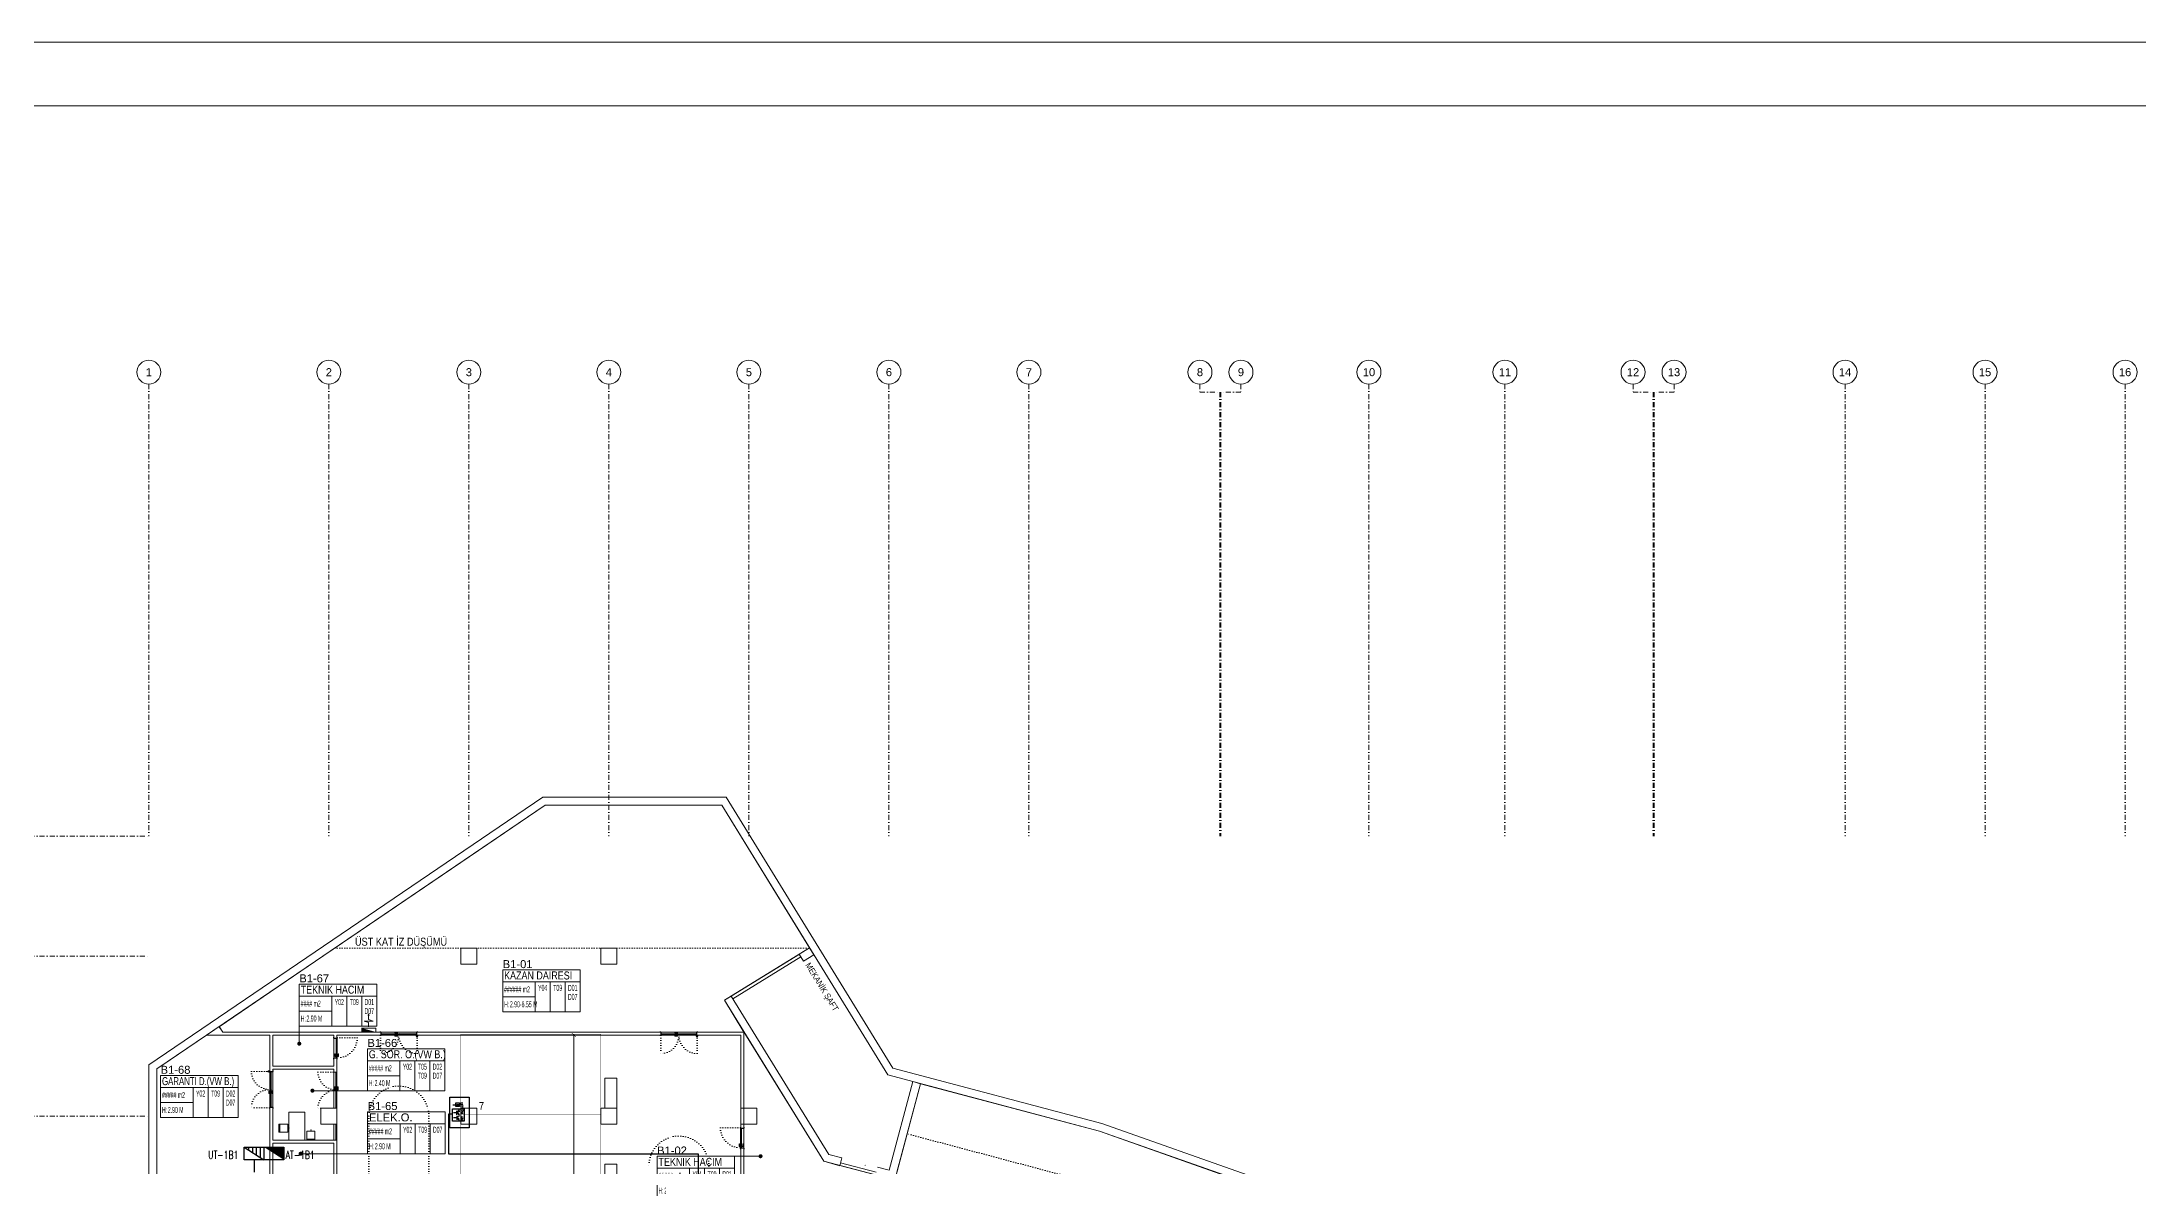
# Model space of a CAD drawing. Header units: metres. Extents: x -13194 to 152406, y -4219 to 19791.
# Drawn here: x 55620 to 66100, y 6980 to 12601 of the extents above; entities that cross this region are included whole.
import ezdxf
from ezdxf.enums import TextEntityAlignment as Align

# ---------------------------------------------------------------- set-up
doc = ezdxf.new("R2010")
doc.units = ezdxf.units.M
doc.header["$LTSCALE"] = 100
doc.header["$MEASUREMENT"] = 0
for name, pattern in [('DASHDOT2', [0.5, 0.25, -0.125, 0, -0.125]), ('DOT2', [0.125, 0, -0.125]), ('DOT5', [0.75, 0, -0.75]), ('HIDDEN', [0.375, 0.25, -0.125])]:
    doc.linetypes.add(name, pattern=pattern)
doc.layers.get('0').update_dxf_attribs({"color": 9, "lineweight": 9})
for name, color, linetype, lineweight in [('00', 9, 'Continuous', 9), ('01', 9, 'Continuous', 9), ('05', 9, 'Continuous', 9), ('05S', 9, 'Continuous', 9), ('06B', 9, 'Continuous', 9), ('06C', 9, 'Continuous', 9), ('06D', 9, 'Continuous', 9), ('09', 9, 'Continuous', 9), ('10', 9, 'Continuous', 9), ('15', 9, 'Continuous', 9), ('20', 9, 'DOT2', 9), ('21', 9, 'Continuous', 9), ('21_mahal200', 9, 'Continuous', 9), ('24', 9, 'DASHDOT2', 9), ('25', 76, 'Continuous', 9), ('30', 41, 'Continuous', 9), ('32-ekipman', 9, 'Continuous', 9), ('40A', 9, 'Continuous', 9), ('E-AYDINLATMA VE PRİZ PANOSU', 7, 'Continuous', 30), ('E-DATA LIFT PRIZI', 7, 'Continuous', 30), ('E-KABLO', 7, 'Continuous', 30), ('E-KOMBİNE ETANŞ PRİZ (2x1 FAZ+4x3 FAZ)', 7, 'Continuous', 30), ('E-LINYE', 7, 'Continuous', 30), ('E-UPS PANOSU', 7, 'Continuous', 30)]:
    doc.layers.add(name, color=color, linetype=linetype, lineweight=lineweight)
doc.styles.add('Arial', font='arial.ttf', dxfattribs={"height": 2.5})
doc.styles.add('E-YAZI', font='txttw.shx')
doc.styles.add('MuuM_TEXT-STANDART', font='ARIALN.TTF')
doc.dimstyles.new('MuuM_DIM200', dxfattribs={"dimscale": 20, "dimtxt": 2, "dimasz": 1, "dimexe": 1, "dimexo": 1, "dimgap": 1, "dimtad": 1, "dimdec": 1, "dimrnd": 0.5, "dimdsep": 46, "dimtxsty": 'MuuM_TEXT-STANDART', "dimblk": 'ARCHTICK', "dimcen": 0, "dimdle": 0.15, "dimclrd": 256, "dimclre": 256, "dimclrt": 256, "dimadec": 0, "dimazin": 0, "dimtfac": 5, "dimtdec": 1, "dimtix": 1, "dimtmove": 2, "dimatfit": 3, "dimldrblk": 'DOT', "dimfxl": 3, "dimfxlon": 1, "dimtolj": 1, "dimlwd": -1, "dimlwe": -1, "dimarcsym": 0})

# ---------------------------------------------------------------- blocks, each defined once
blk = doc.blocks.new('0_aks')
at = {"linetype": 'Continuous'}
blk.add_circle((0, 0), 3, dxfattribs=at)
at = {"style": 'Arial'}
blk.add_attdef('AKS', text='', height=2, dxfattribs=at).set_placement((0, 0), align=Align.MIDDLE_CENTER)
blk = doc.blocks.new('p-akslar_yeni')
at = {"layer": '24'}
for points in [[(6415, 2315), (6415, 55)], [(7315, 2315), (7315, 55)], [(8015, 2315), (8015, 55)], [(8715, 2315), (8715, 55)], [(9415, 2315), (9415, 55)], [(10115, 2315), (10115, 55)], [(10815, 2315), (10815, 55)], [(11670, 2315), (11670, 2275), (11770, 2275), (11770, 55)], [(11875, 2315), (11875, 2275), (11775, 2275), (11775, 55)], [(12515, 2315), (12515, 2315), (12515, 55)], [(13195, 2315), (13195, 55)], [(13835, 2315), (13835, 2275), (13935, 2275), (13935, 55)], [(14040, 2315), (14040, 2275), (13940, 2275), (13940, 55)], [(14895, 2315), (14895, 55)], [(15595, 2315), (15595, 55)], [(16295, 2315), (16295, 55)], [(2312, 55), (6415, 55)], [(2312, -545), (6415, -545)], [(2312, -1345), (6415, -1345)]]:
    blk.add_lwpolyline(points, dxfattribs=at)
at = {"layer": '21', "xscale": 20, "yscale": 20, "zscale": 20}
for p, values in [((6415, 2375), {'AKS': '1'}), ((7315, 2375), {'AKS': '2'}), ((8015, 2375), {'AKS': '3'}), ((8715, 2375), {'AKS': '4'}), ((9415, 2375), {'AKS': '5'}), ((10115, 2375), {'AKS': '6'}), ((10815, 2375), {'AKS': '7'}), ((11670, 2375), {'AKS': '8'}), ((11875, 2375), {'AKS': '9'}), ((12515, 2375), {'AKS': '10'}), ((13195, 2375), {'AKS': '11'}), ((13835, 2375), {'AKS': '12'}), ((14040, 2375), {'AKS': '13'}), ((14895, 2375), {'AKS': '14'}), ((15595, 2375), {'AKS': '15'}), ((16295, 2375), {'AKS': '16'})]:
    blk.add_blockref('0_aks', p, dxfattribs=at).add_auto_attribs(values)
blk = doc.blocks.new('100_AYDINLATMA VE PRİZ PANOSU')
at = {"layer": 'E-AYDINLATMA VE PRİZ PANOSU', "color": 4}
for p, q in [((-3.07, 3.95), (3.07, 3.95)), ((-3.07, 0), (-3.07, 3.95)), ((3.07, 0), (-3.07, 0)), ((3.07, 3.95), (3.07, 0))]:
    blk.add_line(p, q, dxfattribs=at)
blk.add_solid([(3.07, 0), (-3.07, 0), (-3.07, 3.95)], dxfattribs=at)
blk = doc.blocks.new('100_UPS PANOSU')
at = {"layer": 'E-UPS PANOSU', "color": 4}
for p, q in [((-3.07, 3.95), (3.07, 3.95)), ((-3.07, 0), (-3.07, 3.95)), ((3.07, 0), (-3.07, 3.95)), ((3.07, 0), (-3.07, 0)), ((-1.87, 0), (-1.87, 3.18)), ((-0.67, 0), (-0.67, 2.41)), ((0.53, 0), (0.53, 1.63)), ((1.73, 0), (1.73, 0.86)), ((3.07, 3.95), (3.07, 0))]:
    blk.add_line(p, q, dxfattribs=at)
blk = doc.blocks.new('E-KOMBİNE ETANŞ PRİZ (2x1 FAZ+4x3 FAZ)')
at = {"layer": 'E-KOMBİNE ETANŞ PRİZ (2x1 FAZ+4x3 FAZ)', "color": 3}
for p, q in [((-34, 70), (-54, 67)), ((-32, 64), (-47, 52)), ((-28, 60), (-36, 43))]:
    blk.add_line(p, q, dxfattribs=at)
at = {"layer": 'E-KOMBİNE ETANŞ PRİZ (2x1 FAZ+4x3 FAZ)', "color": 4}
for p, q in [((-42, 40), (-2, 40)), ((-23, 51), (-23, 10)), ((49, 46), (9, 46)), ((29, 50), (29, 10))]:
    blk.add_line(p, q, dxfattribs=at)
at = {"layer": 'E-KOMBİNE ETANŞ PRİZ (2x1 FAZ+4x3 FAZ)', "color": 3}
blk.add_lwpolyline([(-61, 116), (61, 116), (61, 0), (-61, 0)], close=True, dxfattribs=at)
at = {"layer": 'E-KOMBİNE ETANŞ PRİZ (2x1 FAZ+4x3 FAZ)', "color": 4, "const_width": 19.2}
for points in [[(-23, 60, 0.414214), (-13, 70)], [(29, 60, 0.414214), (39, 69)]]:
    blk.add_lwpolyline(points, format="xyb", dxfattribs=at)
at = {"layer": 'E-KOMBİNE ETANŞ PRİZ (2x1 FAZ+4x3 FAZ)', "color": 4}
for centre in [(-23, 70), (29, 70)]:
    blk.add_arc(centre, 19.2, 179.2449, 359.2449, dxfattribs=at)
at = {"layer": 'E-KOMBİNE ETANŞ PRİZ (2x1 FAZ+4x3 FAZ)', "color": 1, "style": 'E-YAZI', "width": 0.6}
for s, p in [('2Ad.', (-53, 84)), ('4Ad.', (12, 84))]:
    blk.add_text(s, height=24, dxfattribs=at).set_placement(p)
blk = doc.blocks.new('E-DATA LIFT PRIZI')
at = {"layer": 'E-DATA LIFT PRIZI', "color": 2}
blk.add_line((0, 0), (0, 42), dxfattribs=at)
blk.add_lwpolyline([(-25, 90), (25, 90), (25, 42), (-25, 42)], close=True, dxfattribs=at)
at = {"layer": 'E-DATA LIFT PRIZI', "color": 2, "style": 'E-YAZI', "width": 0.7}
blk.add_text('LIFT', height=30, dxfattribs=at).set_placement((-28, 104))
at = {"layer": 'E-DATA LIFT PRIZI', "color": 2, "style": 'E-YAZI'}
blk.add_text('D', height=25.6, dxfattribs=at).set_placement((-9, 55))
blk = doc.blocks.new('p-kolon_80x80')
blk.add_lwpolyline([(-40, -40), (40, -40), (40, 40), (-40, 40)], close=True)
blk = doc.blocks.new('1.bod.mimari.elk')
at = {"layer": '01'}
for points in [[(5507, -1741), (4752, -1475), (3695, -1194), (2864, 154), (1981, 154), (1695, -40), (1695, -40), (60, -1150), (40, -1164), (40, -1188), (40, -1370), (40, -1370), (40, -1430), (40, -1430), (40, -1850)], [(0, -2945), (0, -1143), (1969, 194), (2886, 194), (3720, -1160), (4764, -1437), (5520, -1704)], [(3252, -591), (3303, -559), (3324, -593), (3273, -625), (3252, -591)], [(3455, -1648), (3374, -1626), (2878, -821), (2912, -800), (2912, -800), (3399, -1592), (3465, -1609)], [(3643, -1656), (3701, -1671), (3819, -1227), (3858, -1238), (3730, -1720), (3633, -1694)], [(3455, -1648), (3465, -1609)]]:
    blk.add_lwpolyline(points, dxfattribs=at)
for p in [(1600, -600), (2300, -600), (900, -1400), (1600, -1400), (2300, -1400), (3000, -1400)]:
    blk.add_blockref('p-kolon_80x80', p, dxfattribs=at)
blk = doc.blocks.new('p-b1 tavan lejant')
at = {"layer": '30'}
for points in [[(58864, -16216), (59303, -16929), (58878, -17191), (58975, -17350), (56370, -17350), (56351, -17323), (56907, -16945), (57981, -16216)], [(56605, -18135), (56040, -18135), (56040, -17534), (56289, -17365), (56605, -17365)], [(56925, -17520), (56925, -17365), (56620, -17365), (56620, -17520)], [(59725, -18610), (59725, -18125), (58960, -18125), (58960, -17365), (56940, -17365), (56940, -18610), (56860, -18610), (56860, -19235), (56940, -19235), (56940, -19315), (56940, -19400), (56860, -19400), (56860, -21000), (57640, -21000), (57640, -20920), (57640, -20920), (57640, -18610), (59660, -18610)], [(59660, -18110), (59660, -18071), (59374, -17996), (58980, -17357), (58975, -17357), (58975, -18110)], [(56620, -17890), (56925, -17890), (56925, -17810), (56860, -17810), (56860, -17730), (56925, -17730), (56925, -17535), (56620, -17535)], [(56925, -18255), (56925, -17905), (56620, -17905), (56620, -18255)]]:
    blk.add_lwpolyline(points, close=True, dxfattribs=at)
blk.add_lwpolyline([(61355, -18058), (60752, -17845), (59858, -17608), (59740, -18051)], dxfattribs=at)
blk = doc.blocks.new('p-işyeri')
at = {"color": 0, "const_width": 2}
blk.add_lwpolyline([(200, 0), (200, 700), (-200, 700), (-200, 0)], close=True, dxfattribs=at)
blk = doc.blocks.new('prf-scr2')
at = {"linetype": 'DOT2', "ltscale": 10}
blk.add_line((0, 0), (0, -1), dxfattribs=at)
for p, q in [((0, 0), (0, 0)), ((0, 0), (0, 0)), ((0, 0), (0, -1)), ((0, 0), (0, 0)), ((0, 0), (0, 0)), ((0, 0), (0, 0)), ((0, 0), (0, 0)), ((0, 0), (0, 0)), ((0, 0), (0, 0)), ((0, 0), (0, 0)), ((0, -1), (0, -1)), ((0, -1), (0, -1)), ((0, -1), (0, -1)), ((0, -1), (0, -1)), ((0, -1), (0, -1)), ((0, -1), (0, -1)), ((0, -1), (0, -1)), ((0, -1), (0, -1))]:
    blk.add_line(p, q)
blk.add_lwpolyline([(0, 0), (0, 0), (0, 0), (0, 0), (0, 0), (0, 0), (0, 0)], close=True)
for points in [[(0, 0), (0, 0), (0, 0), (0, 0), (0, 0), (0, 0), (0, 0), (0, 0), (0, 0), (0, 0), (0, 0), (0, 0), (0, 0), (0, 0), (0, 0), (0, 0), (0, 0), (0, -1), (0, -1), (0, -1), (0, -1), (0, -1), (0, -1), (0, -1), (0, -1), (0, -1), (0, -1), (0, -1), (0, -1), (0, -1), (0, -1), (0, -1), (0, -1), (0, -1), (0, -1), (0, -1), (0, -1), (0, -1), (0, -1), (0, -1), (0, -1), (0, -1), (0, -1), (0, -1), (0, -1), (0, -1), (0, -1), (0, -1), (0, -1), (0, -1), (0, -1), (0, -1), (0, -1), (0, 0), (0, 0), (0, 0), (0, 0), (0, 0), (0, 0), (0, 0), (0, 0), (0, 0), (0, 0), (0, 0), (0, 0), (0, 0), (0, 0), (0, 0), (0, 0), (0, 0), (0, 0)], [(0, 0), (0, 0)]]:
    blk.add_lwpolyline(points)
blk = doc.blocks.new('gr-p-barel kilitli kapı kolu')
at = {"layer": '05S'}
h = blk.add_hatch(color=256, dxfattribs=at)
h.paths.add_polyline_path([(1.3, 0.8), (-1.3, 0.8), (-1.3, 0.7), (1.3, 0.7)])
h.paths.add_polyline_path([(2.75, 0.7), (-2.75, 0.7), (-2.75, 0), (2.75, 0)])
h.paths.add_polyline_path([(-11.7, 4.9), (-11.7, 6.7), (0.9, 6.7), (0.9, 0.8), (-0.9, 0.8), (-0.9, 4.9)])
at = {"flags": 128}
for points in [[(-0.9, 0.8), (-0.9, 4.9), (-11.7, 4.9), (-11.7, 6.7), (0.9, 6.7), (0.9, 0.8)], [(-0.8, 5), (0.8, 6.6)]]:
    blk.add_lwpolyline(points, dxfattribs=at)
blk.add_lwpolyline([(-2.75, 0), (-2.75, 0.7), (2.75, 0.7), (2.75, 0)])
blk.add_lwpolyline([(-1.3, 0.7), (1.3, 0.7), (1.3, 0.8), (-1.3, 0.8)], close=True)
blk = doc.blocks.new('p-de-02')
at = {"layer": '06C'}
blk.add_lwpolyline([(106, -17, 1), (106, -16), (104, -16), (104, -17), (106, -17)], format="xyb", dxfattribs=at)
blk.add_arc((106, -16), 0.5, 233.1301, 126.8699, dxfattribs=at)
at = {"layer": '09'}
for p, q in [((108, -17), (108, -17)), ((108, -17), (108, -17)), ((108, -17), (108, -17)), ((108, -17), (108, -17)), ((108, -17), (108, -17)), ((109, -17), (109, -17)), ((109, -17), (109, -17)), ((109, -17), (109, -17)), ((109, -22), (109, -22)), ((109, -22), (109, -22)), ((110, -22), (110, -22)), ((110, -22), (110, -22)), ((110, -22), (110, -22)), ((110, -22), (110, -22)), ((110, -22), (110, -22)), ((110, -22), (110, -22))]:
    blk.add_line(p, q, dxfattribs=at)
at = {"layer": '10'}
for points in [[(14, -7, -0.414214), (14, -7), (19, -7, -0.414214), (19, -7), (19, -14), (19, -14), (19, -7, 0.414214), (19, -6), (14, -6, 0.414214), (14, -7), (14, -8, 0.414214), (14, -8), (15, -8), (15, -8), (14, -8, -0.414214), (14, -8)], [(19, -10, -0.414214), (19, -9), (20, -9, -0.414214), (21, -10), (21, -16, -0.414214), (20, -16, -0.414214), (20, -16), (20, -15), (19, -15), (19, -24, -0.414214), (19, -24), (14, -24, -0.414214), (14, -24), (14, -23, -0.414214), (14, -23), (15, -23), (15, -23), (14, -23, 0.414214), (14, -23), (14, -24, 0.414214), (14, -24), (19, -24, 0.414214), (19, -24), (19, -15), (20, -15), (20, -16, 0.414214), (20, -16, 0.414214), (20, -16), (20, -10, 0.414214), (20, -10), (19, -10, 0.414214), (19, -10), (19, -11), (19, -11)], [(18, -25), (20, -24), (20, -22), (20, -22), (20, -24), (19, -25, -14.796002)], [(199, -10, 0.414214), (198, -9), (197, -9, 0.414214), (197, -10), (197, -16, 0.414214), (197, -16, 0.414214), (198, -16), (198, -15), (199, -15), (199, -24, 0.414214), (199, -24), (203, -24, 0.414214), (204, -24), (204, -23, 0.414214), (203, -23), (202, -23), (202, -23), (203, -23, -0.414214), (203, -23), (203, -24, -0.414214), (203, -24), (199, -24, -0.414214), (199, -24), (199, -15), (197, -15), (197, -16, -0.414214), (197, -16, -0.414214), (197, -16), (197, -10, -0.414214), (197, -10), (198, -10, -0.414214), (198, -10), (198, -11), (199, -11)], [(199, -25), (198, -24), (198, -22), (198, -22), (198, -24), (199, -25, 14.796002)], [(203, -7, 0.414214), (203, -7), (199, -7, 0.414214), (199, -7), (199, -14), (199, -14), (199, -7, -0.414214), (199, -6), (203, -6, -0.414214), (204, -7), (204, -8, -0.414214), (203, -8), (202, -8), (202, -8), (203, -8, 0.414214), (203, -8)]]:
    blk.add_lwpolyline(points, format="xyb", close=True, dxfattribs=at)
for points in [[(108, -20), (108, -18), (108, -18), (108, -17), (20, -17), (20, -18), (21, -18), (21, -20), (20, -20), (20, -18), (20, -18), (20, -17), (109, -17), (109, -18), (108, -18), (108, -20)], [(108, -18), (108, -20), (109, -20), (109, -22), (20, -22), (20, -20), (21, -20), (21, -18), (21, -18), (21, -20), (20, -20), (20, -21), (108, -21), (108, -20), (108, -20), (108, -18), (108, -18)], [(110, -20), (110, -18), (110, -18), (110, -17), (197, -17), (197, -18), (197, -18), (197, -20), (197, -20), (197, -18), (198, -18), (198, -17), (109, -17), (109, -18), (110, -18), (110, -20)], [(110, -18), (110, -20), (109, -20), (109, -22), (198, -22), (198, -20), (197, -20), (197, -18), (197, -18), (197, -20), (197, -20), (197, -21), (110, -21), (110, -20), (110, -20), (110, -18), (110, -18)]]:
    blk.add_lwpolyline(points, dxfattribs=at)
for points in [[(21, -17), (27, -17), (27, -21), (21, -21)], [(21, -18), (27, -18), (27, -21), (21, -21)], [(108, -17), (102, -17), (102, -21), (108, -21)], [(108, -18), (102, -18), (102, -21), (108, -21)], [(110, -16), (108, -16), (108, -17), (111, -17), (111, -17), (111, -16)], [(108, -22), (110, -22), (110, -22), (108, -22), (108, -22), (108, -22)], [(110, -17), (116, -17), (116, -21), (110, -21)], [(111, -18), (116, -18), (116, -21), (111, -21)], [(197, -17), (193, -17), (193, -21), (197, -21)], [(196, -18), (193, -18), (193, -21), (196, -21)]]:
    blk.add_lwpolyline(points, close=True, dxfattribs=at)
for centre in [(18, -25), (200, -25)]:
    blk.add_circle(centre, 0.55, dxfattribs=at)
at = {"layer": '20'}
for p, q in [((18, -25), (18, -116)), ((200, -25), (200, -116))]:
    blk.add_line(p, q, dxfattribs=at)
at = {"layer": '20', "linetype": 'HIDDEN'}
for points in [[(19, -24), (19, -23), (17, -23), (17, -24)], [(18, -25), (18, -23), (17, -23), (17, -25)], [(199, -24), (199, -23), (200, -23), (200, -24)], [(199, -25), (199, -23), (200, -23), (200, -25)]]:
    blk.add_lwpolyline(points, dxfattribs=at)
at = {"layer": '20'}
for centre, start, end in [((18, -25), 270, 2.4057), ((200, -25), 177.5943, 270)]:
    blk.add_arc(centre, 90.5, start, end, dxfattribs=at)
at = {"layer": '06B', "xscale": -1}
blk.add_blockref('gr-p-barel kilitli kapı kolu', (117, -17), dxfattribs=at)
at = {"layer": '06B', "rotation": 180}
blk.add_blockref('gr-p-barel kilitli kapı kolu', (117, -22), dxfattribs=at)
at = {"layer": '10', "xscale": -1, "rotation": 90}
for p in [(20, -19), (110, -19)]:
    blk.add_blockref('prf-scr2', p, dxfattribs=at)
at = {"layer": '10', "rotation": 270}
for p in [(108, -19), (197, -19)]:
    blk.add_blockref('prf-scr2', p, dxfattribs=at)
blk = doc.blocks.new('K-SAC-01')
at = {"layer": '10'}
for points in [[(-5, 16, -0.414214), (-4, 16), (0, 16, -0.414214), (0, 16), (0, 6), (0, 6), (0, 16, 0.414214), (0, 16), (-4, 16, 0.414214), (-5, 16), (-5, 15, 0.414214), (-4, 15), (-3, 15), (-3, 15), (-4, 15, -0.414214), (-5, 15)], [(0, 10, -0.414214), (1, 11), (2, 11, -0.414214), (2, 10), (2, 4, -0.414214), (2, 4, -0.414214), (1, 4), (1, 5), (0, 5), (0, -1, -0.414214), (0, -2), (-4, -2, -0.414214), (-5, -1), (-5, 0, -0.414214), (-4, 0), (-3, 0), (-3, 0), (-4, 0, 0.414214), (-5, 0), (-5, -1, 0.414214), (-4, -1), (0, -1, 0.414214), (0, -1), (0, 5), (1, 5), (1, 4, 0.414214), (2, 4, 0.414214), (2, 4), (2, 10, 0.414214), (2, 10), (1, 10, 0.414214), (0, 10), (0, 9), (0, 9)], [(0, -2), (1, -1), (1, 2), (1, 2), (1, -2), (0, -2, -14.796002)], [(100, 10, 0.414214), (100, 11), (99, 11, 0.414214), (98, 10), (98, 4, 0.414214), (99, 4, 0.414214), (99, 4), (99, 5), (100, 5), (100, -1, 0.414214), (100, -2), (105, -2, 0.414214), (105, -1), (105, 0, 0.414214), (105, 0), (103, 0), (103, 0), (105, 0, -0.414214), (105, 0), (105, -1, -0.414214), (105, -1), (100, -1, -0.414214), (100, -1), (100, 5), (99, 5), (99, 4, -0.414214), (99, 4, -0.414214), (98, 4), (98, 10, -0.414214), (99, 10), (100, 10, -0.414214), (100, 10), (100, 9), (100, 9)], [(105, 16, 0.414214), (105, 16), (100, 16, 0.414214), (100, 16), (100, 6), (100, 6), (100, 16, -0.414214), (100, 16), (105, 16, -0.414214), (105, 16), (105, 15, -0.414214), (105, 15), (103, 15), (103, 15), (105, 15, 0.414214), (105, 15)]]:
    blk.add_lwpolyline(points, format="xyb", close=True, dxfattribs=at)
for points in [[(99, 0), (99, 2), (99, 2), (99, 3), (2, 3), (2, 2), (2, 2), (2, 0), (2, 0), (2, 2), (1, 2), (1, 3), (99, 3), (99, 2), (99, 2), (99, 0)], [(99, 2), (99, 0), (99, 0), (99, -2), (1, -2), (1, 0), (2, 0), (2, 2), (2, 2), (2, 0), (2, 0), (2, -1), (99, -1), (99, 0), (99, 0), (99, 2), (99, 2)]]:
    blk.add_lwpolyline(points, dxfattribs=at)
for points in [[(2, 3), (8, 3), (8, -1), (2, -1)], [(2, 3), (8, 3), (8, -1), (2, -1)], [(99, 3), (93, 3), (93, -1), (99, -1)], [(98, 3), (93, 3), (93, -1), (98, -1)]]:
    blk.add_lwpolyline(points, close=True, dxfattribs=at)
blk.add_circle((-1, -2), 0.55, dxfattribs=at)
at = {"layer": '20', "linetype": 'HIDDEN'}
for points in [[(0, -1), (0, 0), (-2, 0), (-2, -1)], [(0, -2), (0, 0), (-2, 0), (-2, -2)]]:
    blk.add_lwpolyline(points, dxfattribs=at)
at = {"layer": '20'}
blk.add_lwpolyline([(-1, -2), (-1, -103)], dxfattribs=at)
blk.add_arc((-1, -2), 100, 270, 1.5131, dxfattribs=at)
at = {"layer": '06B'}
blk.add_blockref('gr-p-barel kilitli kapı kolu', (91, 4), dxfattribs=at)
at = {"layer": '06B', "xscale": -1, "rotation": 180}
blk.add_blockref('gr-p-barel kilitli kapı kolu', (91, -2), dxfattribs=at)
at = {"layer": '10', "xscale": -1, "rotation": 90}
blk.add_blockref('prf-scr2', (2, 1), dxfattribs=at)
at = {"layer": '10', "rotation": 270}
blk.add_blockref('prf-scr2', (99, 1), dxfattribs=at)
blk = doc.blocks.new('_ArchTick')
at = {"color": 0, "linetype": 'ByBlock', "const_width": 0.15}
blk.add_lwpolyline([(-0.5, -0.5), (0.5, 0.5)], dxfattribs=at)
blk = doc.blocks.new('*D683')
at = {"layer": '25', "transparency": 16777216}
for p, q in [((92080, 5767), (92004, 5767)), ((92024, -1056), (92024, 5770)), ((92080, -1053), (92004, -1053))]:
    blk.add_line(p, q, dxfattribs=at)
at = {"layer": '25', "transparency": 16777216, "xscale": 20, "yscale": 20, "zscale": 20}
for p, rotation in [((92024, 5767), 90), ((92024, -1053), 270)]:
    blk.add_blockref('_ArchTick', p, dxfattribs=dict(at, rotation=rotation))
at = {"layer": '25', "transparency": 16777216, "insert": (91978, 2248), "char_height": 50, "attachment_point": 5, "rotation": 90, "style": 'MuuM_TEXT-STANDART'}
blk.add_mtext('\\A1;6820', dxfattribs=at)
blk = doc.blocks.new('_Dot')
at = {"color": 0, "linetype": 'ByBlock', "lineweight": -2}
blk.add_line((-0.5, 0), (-1, 0), dxfattribs=at)
at = {"color": 0, "linetype": 'ByBlock', "const_width": 0.5}
blk.add_lwpolyline([(-0.25, 0, 1), (0.25, 0, 1)], format="xyb", close=True, dxfattribs=at)
blk = doc.blocks.new('YD-72-20')
at = {"linetype": 'Continuous'}
for p, q in [((0.36, 0), (-0.36, 0)), ((-0.22, 0.35), (0.22, 0.35)), ((-0.22, 0.35), (0, 0.28)), ((0, 0.71), (-0.03, 0.63)), ((0, 0.71), (0.03, 0.63)), ((0, 0.43), (0, 0.71)), ((0.22, 0.35), (0, 0.43)), ((0, 0.06), (0, 0.28)), ((0.36, 0), (0.36, -0.2))]:
    blk.add_line(p, q, dxfattribs=at)
blk.add_solid([(0.36, -0.2), (-0.36, 0), (-0.36, -0.2)])
blk = doc.blocks.new('b1 yan.dol')
at = {"xscale": 100, "yscale": 100, "zscale": 100}
blk.add_blockref('YD-72-20', (57099, -11841), dxfattribs=at)
blk = doc.blocks.new('A$C724E0FF5')
at = {"layer": '09'}
for p, q in [((-8845, -1648), (-8845, -1648)), ((-8845, -1648), (-8845, -1648)), ((-8845, -1648), (-8845, -1648)), ((-8844, -1648), (-8844, -1648)), ((-8844, -1648), (-8844, -1648)), ((-8844, -1648), (-8844, -1648)), ((-8844, -1648), (-8844, -1648)), ((-8844, -1648), (-8844, -1648)), ((-8842, -1643), (-8842, -1643)), ((-8842, -1643), (-8842, -1643)), ((-8842, -1643), (-8842, -1643)), ((-8842, -1643), (-8842, -1643)), ((-8842, -1643), (-8842, -1643)), ((-8842, -1643), (-8842, -1643)), ((-8842, -1643), (-8842, -1643)), ((-8842, -1643), (-8842, -1643))]:
    blk.add_line(p, q, dxfattribs=at)
blk = doc.blocks.new('p-al-01_a')
at = {"layer": '06B'}
for points in [[(-5, -89), (-11, -89), (-11, -74), (-9, -74), (-9, -86), (-9, -86), (-5, -86), (-5, -89)], [(0, -89), (6, -89), (6, -74), (4, -74), (4, -86), (4, -86), (0, -86), (0, -89)]]:
    blk.add_lwpolyline(points, dxfattribs=at)
at = {"layer": '06D'}
for p, q in [((-5, -87), (-5, -5)), ((-5, -93), (-5, -175)), ((0, -5), (0, -87)), ((0, -175), (0, -93))]:
    blk.add_line(p, q, dxfattribs=at)
at = {"layer": '10'}
for points in [[(-5, 0), (0, 0), (0, -5), (-5, -5)], [(-5, -85), (0, -85), (0, -90), (-5, -90)], [(-5, -95), (0, -95), (0, -90), (-5, -90)], [(-5, -180), (0, -180), (0, -175), (-5, -175)]]:
    blk.add_lwpolyline(points, close=True, dxfattribs=at)
at = {"layer": '15'}
for points in [[(-2, -5), (-2, -85)], [(-2, -175), (-2, -95)]]:
    blk.add_lwpolyline(points, dxfattribs=at)
at = {"layer": '20'}
for points in [[(-5, 0), (-95, 0)], [(-5, -180), (-95, -180)], [(-5, -180), (-95, -180)]]:
    blk.add_lwpolyline(points, dxfattribs=at)
for centre, start, end in [((-1, 3), 182.0745, 267.6937), ((-1, -183), 92.3063, 177.9255)]:
    blk.add_arc(centre, 93.5, start, end, dxfattribs=at)
blk = doc.blocks.new('p-sandalye')
blk.add_line((-45, 20), (-45, -20))
blk.add_lwpolyline([(-5, 20), (-50, 20), (-50, -20), (-5, -20)], close=True)
blk.add_point((0, 0))
blk = doc.blocks.new('p-masa_servis')
at = {"linetype": 'DOT5'}
blk.add_lwpolyline([(0, 0), (0, 0)], dxfattribs=at)
blk.add_lwpolyline([(0, 0), (0, -80), (140, -80), (140, 0)], close=True)
for p, rotation in [((60, 0), 270), ((50, -110), 2.073722e-10)]:
    blk.add_blockref('p-sandalye', p, dxfattribs=dict(rotation=rotation))
blk = doc.blocks.new('p-birim')
blk.add_lwpolyline([(0, 0), (1, 0), (1, 1), (0, 1)], close=True)
blk = doc.blocks.new('prf-10x10')
blk.add_lwpolyline([(-5, -5), (5, -5), (5, 5), (-5, 5)], close=True)
at = {"color": 255}
blk.add_solid([(-5, -5), (5, -5), (-5, 5), (5, 5)], dxfattribs=at)
at = {"layer": '10'}
blk.add_point((0, 0), dxfattribs=at)
blk = doc.blocks.new('*U723')
at = {"layer": '06D'}
blk.add_lwpolyline([(-2, 80), (2, 80), (2, 0), (-2, 0)], close=True, dxfattribs=at)
at = {"layer": '15'}
blk.add_lwpolyline([(0, 75), (0, 5)], dxfattribs=at)
at = {"layer": '10', "xscale": 0.5, "yscale": 0.5, "rotation": 90}
for p in [(0, 77), (0, 2)]:
    blk.add_blockref('prf-10x10', p, dxfattribs=at)
blk = doc.blocks.new('0_roomno2')
blk.add_lwpolyline([(19.38, -10.5), (0, -10.5), (0, 0), (19.38, 0)], close=True)
for points in [[(0, -3), (19.38, -3)], [(8.12, -3), (8.12, -10.5)], [(11.88, -3), (11.88, -10.5)], [(15.62, -3), (15.62, -10.5)], [(0, -6.75), (8.12, -6.75)]]:
    blk.add_lwpolyline(points)
at = {"style": 'MuuM_TEXT-STANDART', "width": 0.6}
blk.add_text('H:', height=1.5, dxfattribs=at).set_placement((0.35, -8.61), align=Align.MIDDLE_LEFT)
at = {"style": 'Arial'}
blk.add_attdef('ODANO', (0, 1.17), '', height=2, dxfattribs=at)
at = {"style": 'MuuM_TEXT-STANDART', "width": 0.6}
for tag, p in [('M2', (0.35, -4.88)), ('TEMIZTAVANYUKSEKLIGI', (1.8, -8.61))]:
    blk.add_attdef(tag, text='', height=1.5, dxfattribs=at).set_placement(p, align=Align.MIDDLE_LEFT)
at = {"style": 'Arial'}
blk.add_attdef('MEKANADI', text='', height=2, dxfattribs=at).set_placement((0.35, -3), align=Align.BOTTOM_LEFT)
at = {"style": 'MuuM_TEXT-STANDART', "width": 0.6}
for tag, p in [('YER01', (10, -4.5)), ('TAVAN01', (13.75, -4.5)), ('DUVAR01', (17.5, -4.5)), ('YER02', (10, -6.75)), ('YER03', (10, -9)), ('TAVAN02', (13.75, -6.75)), ('TAVAN03', (13.75, -9)), ('DUVAR02', (17.5, -6.75)), ('DUVAR03', (17.5, -9))]:
    blk.add_attdef(tag, text='', height=1.5, dxfattribs=at).set_placement(p, align=Align.MIDDLE_CENTER)
blk = doc.blocks.new('1.bod.mimari1.elk')
at = {"layer": '00'}
for points in [[(2911.64, -800.47), (3252.18, -590.64)], [(2919.51, -813.24), (3260.05, -603.41)], [(2560.25, -995), (2560.25, -980)], [(620, -1765), (620, -1535), (925, -1535), (925, -1655)], [(940, -1655), (940, -1520), (925, -1520), (925, -1520), (620, -1520), (620, -1357.02), (605, -1357.02), (605, -1520), (605, -1520), (605, -1765)], [(2960, -1460), (2960, -1440), (2975, -1440), (2975, -1460)], [(2960, -1460), (2975, -1460)], [(2960, -1560), (2975, -1560)], [(3725, -1755), (2960, -1755), (2960, -1560)], [(2975, -1560), (2975, -1740), (3725, -1740)], [(3633.07, -1694.3), (3454.79, -1647.67)], [(3636.87, -1679.79), (3458.59, -1633.16)]]:
    blk.add_lwpolyline(points, dxfattribs=at)
for points in [[(288.66, -995), (605, -995), (605, -1177.02), (620, -1177.02), (620, -1165), (925, -1165), (924.75, -1180), (939.75, -1180), (940, -1110), (925, -1110), (925, -1150), (620, -1150), (620, -995), (865, -995), (925, -995), (925, -1010), (940, -1010), (940, -995), (1160, -995), (1160, -995), (1160, -995), (1160, -995), (1160, -995), (1160, -980), (865, -980), (800, -980), (800, -980), (785, -980), (785, -980), (369.63, -980), (351.05, -952.64)], [(2560.25, -995), (1340, -995), (1340, -980), (2560.25, -980), (2560.25, -995)], [(2975, -1360), (2975, -980), (2740.25, -980), (2740.25, -995), (2960, -995), (2960, -1360)]]:
    blk.add_lwpolyline(points, close=True, dxfattribs=at)
at = {"layer": '06D', "linetype": 'DOT2'}
for points in [[(1100, -1400, -1), (1400, -1400, 0)], [(1100, -1400), (1100, -3850, 0.41421356), (1600, -4350), (2300, -4350)], [(1400, -1400), (1400, -3850, 0.41421356), (1600, -4050)], [(2500, -1650, -1), (2800, -1650, 0)]]:
    blk.add_lwpolyline(points, format="xyb", dxfattribs=at)
at = {"layer": '09'}
for p, q in [((3580.26, -1647.68), (3580.22, -1647.83)), ((3580.36, -1647.7), (3580.32, -1647.85)), ((3580.42, -1647.88), (3580.46, -1647.73)), ((3580.55, -1647.75), (3580.51, -1647.9)), ((3580.61, -1647.93), (3580.65, -1647.78)), ((3580.74, -1647.81), (3580.71, -1647.95)), ((3580.8, -1647.98), (3580.84, -1647.83)), ((3580.9, -1648), (3580.94, -1647.86)), ((3582.74, -1643.01), (3582.7, -1643.16)), ((3582.8, -1643.18), (3582.84, -1643.04)), ((3582.93, -1643.06), (3582.9, -1643.21)), ((3582.99, -1643.24), (3583.03, -1643.09)), ((3583.13, -1643.11), (3583.09, -1643.26)), ((3583.19, -1643.29), (3583.22, -1643.14)), ((3583.32, -1643.17), (3583.28, -1643.31)), ((3583.42, -1643.19), (3583.38, -1643.34))]:
    blk.add_line(p, q, dxfattribs=at)
at = {"layer": '20'}
for points in [[(929.24, -560), (3303.5, -560)], [(11313.16, -4700), (10818.48, -4391.06), (8921.11, -3452.7), (7718.56, -2913.06), (6516.01, -2373.42), (4675.61, -1723.48), (3791.04, -1488.82)]]:
    blk.add_lwpolyline(points, dxfattribs=at)
for name, p in [('p-b1 tavan lejant', (-56000, 16370)), ('p-al-01_a', (939.75, -1180)), ('*U723', (937.5, -1520))]:
    blk.add_blockref(name, p)
at = {"xscale": -1, "rotation": 90}
blk.add_blockref('K-SAC-01', (940, -1010), dxfattribs=at)
at = {"rotation": 270}
blk.add_blockref('K-SAC-01', (2960, -1460), dxfattribs=at)
at = {"layer": '05', "xscale": 60.00000000000003, "yscale": 150}
for p in [(2280, -1360), (2280, -1790)]:
    blk.add_blockref('p-birim', p, dxfattribs=at)
at = {"layer": '05', "rotation": 90.00000000000001}
blk.add_blockref('p-masa_servis', (700, -1520), dxfattribs=at)
at = {"layer": '06D', "color": 89, "linetype": 'HIDDEN', "true_color": 0x2e4d23, "rotation": 90}
for p in [(2260, -1190), (2260, -1590)]:
    blk.add_blockref('p-işyeri', p, dxfattribs=at)
at = {"layer": '06D'}
blk.add_blockref('A$C724E0FF5', (12425, 0), dxfattribs=at)
at = {"layer": '10', "xscale": -1}
for p in [(1358.8, -972), (2759.05, -972)]:
    blk.add_blockref('p-de-02', p, dxfattribs=at)
at = {"layer": '10', "rotation": 270}
blk.add_blockref('p-de-02', (628, -1158.22), dxfattribs=at)
at = {"layer": '21_mahal200'}
ref = blk.add_blockref('0_roomno2', (1769.12, -668.77), dxfattribs=dict(at, xscale=20, yscale=20, zscale=20))
ref.add_attrib('ODANO', 'B1-01', (1769.12, -660.12), dxfattribs={"layer": '0', "height": 40, "style": 'Arial'})
ref.add_attrib('MEKANADI', 'KAZAN DAİRESİ', dxfattribs={"layer": '0', "height": 40, "style": 'Arial', "width": 0.8}).set_placement((1776.12, -728.77), align=Align.BOTTOM_LEFT)
ref.add_attrib('M2', '###### m2', dxfattribs={"layer": '0', "height": 30, "style": 'MuuM_TEXT-STANDART', "width": 0.6}).set_placement((1776.12, -766.27), align=Align.MIDDLE_LEFT)
ref.add_attrib('TEMIZTAVANYUKSEKLIGI', '2.90-6.55 M', dxfattribs={"layer": '0', "height": 30, "style": 'MuuM_TEXT-STANDART', "width": 0.6}).set_placement((1805.12, -840.93), align=Align.MIDDLE_LEFT)
ref.add_attrib('YER01', 'Y04', dxfattribs={"layer": '0', "height": 30, "style": 'MuuM_TEXT-STANDART', "width": 0.6}).set_placement((1969.12, -758.77), align=Align.MIDDLE_CENTER)
ref.add_attrib('TAVAN01', 'T09', dxfattribs={"layer": '0', "height": 30, "style": 'MuuM_TEXT-STANDART', "width": 0.6}).set_placement((2044.12, -758.77), align=Align.MIDDLE_CENTER)
ref.add_attrib('DUVAR01', 'D01', dxfattribs={"layer": '0', "height": 30, "style": 'MuuM_TEXT-STANDART', "width": 0.6}).set_placement((2119.12, -758.77), align=Align.MIDDLE_CENTER)
ref.add_attrib('DUVAR02', 'D07', dxfattribs={"layer": '0', "height": 30, "style": 'MuuM_TEXT-STANDART', "width": 0.6}).set_placement((2119.12, -803.77), align=Align.MIDDLE_CENTER)
ref = blk.add_blockref('0_roomno2', (752.13, -739.87), dxfattribs=dict(at, xscale=20, yscale=20, zscale=20))
ref.add_attrib('ODANO', 'B1-67', (752.13, -731.23), dxfattribs={"layer": '0', "height": 40, "style": 'Arial'})
ref.add_attrib('MEKANADI', 'TEKNİK HACİM', dxfattribs={"layer": '0', "height": 40, "style": 'Arial', "width": 0.8}).set_placement((759.13, -799.87), align=Align.BOTTOM_LEFT)
ref.add_attrib('M2', '#### m2', dxfattribs={"layer": '0', "height": 30, "style": 'MuuM_TEXT-STANDART', "width": 0.6}).set_placement((759.13, -837.37), align=Align.MIDDLE_LEFT)
ref.add_attrib('TEMIZTAVANYUKSEKLIGI', '2.90 M', dxfattribs={"layer": '0', "height": 30, "style": 'MuuM_TEXT-STANDART', "width": 0.6}).set_placement((788.13, -912.03), align=Align.MIDDLE_LEFT)
ref.add_attrib('YER01', 'Y02', dxfattribs={"layer": '0', "height": 30, "style": 'MuuM_TEXT-STANDART', "width": 0.6}).set_placement((952.13, -829.87), align=Align.MIDDLE_CENTER)
ref.add_attrib('TAVAN01', 'T09', dxfattribs={"layer": '0', "height": 30, "style": 'MuuM_TEXT-STANDART', "width": 0.6}).set_placement((1027.13, -829.87), align=Align.MIDDLE_CENTER)
ref.add_attrib('DUVAR01', 'D01', dxfattribs={"layer": '0', "height": 30, "style": 'MuuM_TEXT-STANDART', "width": 0.6}).set_placement((1102.13, -829.87), align=Align.MIDDLE_CENTER)
ref.add_attrib('DUVAR02', 'D07', dxfattribs={"layer": '0', "height": 30, "style": 'MuuM_TEXT-STANDART', "width": 0.6}).set_placement((1102.13, -874.87), align=Align.MIDDLE_CENTER)
ref = blk.add_blockref('0_roomno2', (1092.76, -1062.9), dxfattribs=dict(at, xscale=20, yscale=20, zscale=20))
ref.add_attrib('ODANO', 'B1-66', (1092.76, -1054.26), dxfattribs={"layer": '0', "height": 40, "style": 'Arial'})
ref.add_attrib('MEKANADI', 'G. SOR. O.(VW B.)', dxfattribs={"layer": '0', "height": 40, "style": 'Arial', "width": 0.8}).set_placement((1099.76, -1122.9), align=Align.BOTTOM_LEFT)
ref.add_attrib('M2', '##### m2', dxfattribs={"layer": '0', "height": 30, "style": 'MuuM_TEXT-STANDART', "width": 0.6}).set_placement((1099.76, -1160.4), align=Align.MIDDLE_LEFT)
ref.add_attrib('TEMIZTAVANYUKSEKLIGI', '2.40 M', dxfattribs={"layer": '0', "height": 30, "style": 'MuuM_TEXT-STANDART', "width": 0.6}).set_placement((1128.76, -1235.06), align=Align.MIDDLE_LEFT)
ref.add_attrib('YER01', 'Y02', dxfattribs={"layer": '0', "height": 30, "style": 'MuuM_TEXT-STANDART', "width": 0.6}).set_placement((1292.76, -1152.9), align=Align.MIDDLE_CENTER)
ref.add_attrib('TAVAN01', 'T05', dxfattribs={"layer": '0', "height": 30, "style": 'MuuM_TEXT-STANDART', "width": 0.6}).set_placement((1367.76, -1152.9), align=Align.MIDDLE_CENTER)
ref.add_attrib('DUVAR01', 'D02', dxfattribs={"layer": '0', "height": 30, "style": 'MuuM_TEXT-STANDART', "width": 0.6}).set_placement((1442.76, -1152.9), align=Align.MIDDLE_CENTER)
ref.add_attrib('TAVAN02', 'T09', dxfattribs={"layer": '0', "height": 30, "style": 'MuuM_TEXT-STANDART', "width": 0.6}).set_placement((1367.76, -1197.9), align=Align.MIDDLE_CENTER)
ref.add_attrib('DUVAR02', 'D07', dxfattribs={"layer": '0', "height": 30, "style": 'MuuM_TEXT-STANDART', "width": 0.6}).set_placement((1442.76, -1197.9), align=Align.MIDDLE_CENTER)
ref = blk.add_blockref('0_roomno2', (58.84, -1197.12), dxfattribs=dict(at, xscale=20, yscale=20, zscale=20))
ref.add_attrib('ODANO', 'B1-68', (58.84, -1188.48), dxfattribs={"layer": '0', "height": 40, "style": 'Arial'})
ref.add_attrib('MEKANADI', 'GARANTİ D.(VW B.)', dxfattribs={"layer": '0', "height": 40, "style": 'Arial', "width": 0.7}).set_placement((65.84, -1257.12), align=Align.BOTTOM_LEFT)
ref.add_attrib('M2', '##### m2', dxfattribs={"layer": '0', "height": 30, "style": 'MuuM_TEXT-STANDART', "width": 0.6}).set_placement((65.84, -1294.62), align=Align.MIDDLE_LEFT)
ref.add_attrib('TEMIZTAVANYUKSEKLIGI', '2.90 M', dxfattribs={"layer": '0', "height": 30, "style": 'MuuM_TEXT-STANDART', "width": 0.6}).set_placement((94.84, -1369.28), align=Align.MIDDLE_LEFT)
ref.add_attrib('YER01', 'Y02', dxfattribs={"layer": '0', "height": 30, "style": 'MuuM_TEXT-STANDART', "width": 0.6}).set_placement((258.84, -1287.12), align=Align.MIDDLE_CENTER)
ref.add_attrib('TAVAN01', 'T09', dxfattribs={"layer": '0', "height": 30, "style": 'MuuM_TEXT-STANDART', "width": 0.6}).set_placement((333.84, -1287.12), align=Align.MIDDLE_CENTER)
ref.add_attrib('DUVAR01', 'D02', dxfattribs={"layer": '0', "height": 30, "style": 'MuuM_TEXT-STANDART', "width": 0.6}).set_placement((408.84, -1287.12), align=Align.MIDDLE_CENTER)
ref.add_attrib('DUVAR02', 'D07', dxfattribs={"layer": '0', "height": 30, "style": 'MuuM_TEXT-STANDART', "width": 0.6}).set_placement((408.84, -1332.12), align=Align.MIDDLE_CENTER)
ref = blk.add_blockref('0_roomno2', (1093.91, -1378.49), dxfattribs=dict(at, xscale=20, yscale=20, zscale=20))
ref.add_attrib('ODANO', 'B1-65', (1093.91, -1369.84), dxfattribs={"layer": '0', "height": 40, "style": 'Arial'})
ref.add_attrib('MEKANADI', 'ELEK.O.', dxfattribs={"layer": '0', "height": 40, "style": 'Arial'}).set_placement((1100.91, -1438.49), align=Align.BOTTOM_LEFT)
ref.add_attrib('M2', '##### m2', dxfattribs={"layer": '0', "height": 30, "style": 'MuuM_TEXT-STANDART', "width": 0.6}).set_placement((1100.91, -1475.99), align=Align.MIDDLE_LEFT)
ref.add_attrib('TEMIZTAVANYUKSEKLIGI', '2.90 M', dxfattribs={"layer": '0', "height": 30, "style": 'MuuM_TEXT-STANDART', "width": 0.6}).set_placement((1129.91, -1550.65), align=Align.MIDDLE_LEFT)
ref.add_attrib('YER01', 'Y02', dxfattribs={"layer": '0', "height": 30, "style": 'MuuM_TEXT-STANDART', "width": 0.6}).set_placement((1293.91, -1468.49), align=Align.MIDDLE_CENTER)
ref.add_attrib('TAVAN01', 'T09', dxfattribs={"layer": '0', "height": 30, "style": 'MuuM_TEXT-STANDART', "width": 0.6}).set_placement((1368.91, -1468.49), align=Align.MIDDLE_CENTER)
ref.add_attrib('DUVAR01', 'D07', dxfattribs={"layer": '0', "height": 30, "style": 'MuuM_TEXT-STANDART', "width": 0.6}).set_placement((1443.91, -1468.49), align=Align.MIDDLE_CENTER)
ref = blk.add_blockref('0_roomno2', (2540.94, -1600.8), dxfattribs=dict(at, xscale=20, yscale=20, zscale=20))
ref.add_attrib('ODANO', 'B1-02', (2540.94, -1592.16), dxfattribs={"layer": '0', "height": 40, "style": 'Arial'})
ref.add_attrib('MEKANADI', 'TEKNİK HACİM', dxfattribs={"layer": '0', "height": 40, "style": 'Arial', "width": 0.8}).set_placement((2547.94, -1660.8), align=Align.BOTTOM_LEFT)
ref.add_attrib('M2', '##### m2', dxfattribs={"layer": '0', "height": 30, "style": 'MuuM_TEXT-STANDART', "width": 0.6}).set_placement((2547.94, -1698.3), align=Align.MIDDLE_LEFT)
ref.add_attrib('TEMIZTAVANYUKSEKLIGI', '2.90 M', dxfattribs={"layer": '0', "height": 30, "style": 'MuuM_TEXT-STANDART', "width": 0.6}).set_placement((2576.94, -1772.96), align=Align.MIDDLE_LEFT)
ref.add_attrib('YER01', 'Y04', dxfattribs={"layer": '0', "height": 30, "style": 'MuuM_TEXT-STANDART', "width": 0.6}).set_placement((2740.94, -1690.8), align=Align.MIDDLE_CENTER)
ref.add_attrib('TAVAN01', 'T09', dxfattribs={"layer": '0', "height": 30, "style": 'MuuM_TEXT-STANDART', "width": 0.6}).set_placement((2815.94, -1690.8), align=Align.MIDDLE_CENTER)
ref.add_attrib('DUVAR01', 'D01', dxfattribs={"layer": '0', "height": 30, "style": 'MuuM_TEXT-STANDART', "width": 0.6}).set_placement((2890.94, -1690.8), align=Align.MIDDLE_CENTER)
ref.add_attrib('DUVAR02', 'D07', dxfattribs={"layer": '0', "height": 30, "style": 'MuuM_TEXT-STANDART', "width": 0.6}).set_placement((2890.94, -1735.8), align=Align.MIDDLE_CENTER)
at = {"layer": '32-ekipman'}
blk.add_blockref('b1 yan.dol', (-56000, 10881.42), dxfattribs=at)
at = {"layer": '21', "style": 'MuuM_TEXT-STANDART'}
for s, p in [('ÜST KAT İZ DÜŞÜMÜ', (1491.14, -560)), ('7', (1675.56, -1381.5))]:
    blk.add_text(s, height=40, dxfattribs=at).set_placement(p, align=Align.BOTTOM_RIGHT)
blk.add_text('MEKANİK ŞAFT', height=30, rotation=301.525993, dxfattribs=at).set_placement((3280.93, -644.38))
at = {"layer": '25'}
dim = blk.add_linear_dim(base=(2124.7, -995), p1=(2200.58, -7815), p2=(2200.58, -995), angle=90, dimstyle='MuuM_DIM200', override={"dimtxt": 2.5}, dxfattribs=at)
dim.commit()
dim.dimension.update_dxf_attribs({"geometry": '*D683', "text_midpoint": (2079.17, -4514.08), "dimtype": 128, "insert": (-89899.09, -6762)})
at = {"layer": '21_mahal200'}
for points in [[(752.13, -1038), (752.13, -949.87)], [(817.9, -1272.9), (1092.76, -1272.9)], [(758.29, -1588.49), (1093.91, -1588.49)], [(3058.33, -1600.8), (2928.44, -1600.8)]]:
    blk.add_leader(points, dimstyle='MuuM_DIM200', override={"dimasz": 1, "dimfxl": 10}, dxfattribs=at)

msp = doc.modelspace()

# ---------------------------------------------------------------- linework, layer by layer
at = {"layer": '40A'}
for points in [[(74159, -4219), (46159, -4219), (46159, 12601), (74159, 12601)], [(46479, 12281), (72000, 12281), (72000, -3899), (46479, -3899)]]:
    msp.add_lwpolyline(points, close=True, dxfattribs=at)
at = {"layer": 'E-KABLO'}
msp.add_lwpolyline([(57660, 7324), (57756, 7324), (57756, 7172), (57660, 7172)], close=True, dxfattribs=at)
at = {"layer": 'E-KOMBİNE ETANŞ PRİZ (2x1 FAZ+4x3 FAZ)', "color": 2}
for p, q in [((57655, 7040), (57655, 7241)), ((57655, 7241), (57672, 7241)), ((58903, 7040), (57655, 7040)), ((58903, 6749), (58903, 7040))]:
    msp.add_line(p, q, dxfattribs=at)
at = {"layer": 'E-LINYE', "color": 4}
msp.add_line((56681, 7012), (56681, 6950), dxfattribs=at)

# ---------------------------------------------------------------- block references
at = {"layer": '06D'}
for name in ['1.bod.mimari.elk', '1.bod.mimari1.elk']:
    msp.add_blockref(name, (56155, 8630), dxfattribs=at)
at = {"layer": '24'}
msp.add_blockref('p-akslar_yeni', (49740, 8575), dxfattribs=at)
msp.add_blockref('p-akslar_yeni', (49740, 8575), dxfattribs=at)
at = {"layer": 'E-AYDINLATMA VE PRİZ PANOSU', "xscale": 16, "yscale": 16, "zscale": 16, "rotation": 180}
msp.add_blockref('100_AYDINLATMA VE PRİZ PANOSU', (56780, 7075), dxfattribs=at)
at = {"layer": 'E-DATA LIFT PRIZI', "color": 1, "xscale": 0.375, "yscale": 0.375, "zscale": 0.375, "rotation": 270}
msp.add_blockref('E-DATA LIFT PRIZI', (57674, 7287), dxfattribs=at)
at = {"layer": 'E-KOMBİNE ETANŞ PRİZ (2x1 FAZ+4x3 FAZ)', "color": 3, "xscale": 0.5, "yscale": 0.5, "zscale": 0.5, "rotation": 270}
msp.add_blockref('E-KOMBİNE ETANŞ PRİZ (2x1 FAZ+4x3 FAZ)', (57673, 7235), dxfattribs=at)
at = {"layer": 'E-UPS PANOSU', "xscale": 16, "yscale": 16, "zscale": 16, "rotation": 180}
msp.add_blockref('100_UPS PANOSU', (56681, 7075), dxfattribs=at)

# ---------------------------------------------------------------- texts
at = {"layer": 'E-AYDINLATMA VE PRİZ PANOSU', "color": 4, "style": 'E-YAZI', "width": 0.7}
for s, p in [('UT-1B1', (56452, 7016)), ('AT-1B1', (56839, 7016))]:
    msp.add_text(s, height=40, dxfattribs=at).set_placement(p)

doc.saveas('drawing.dxf')
